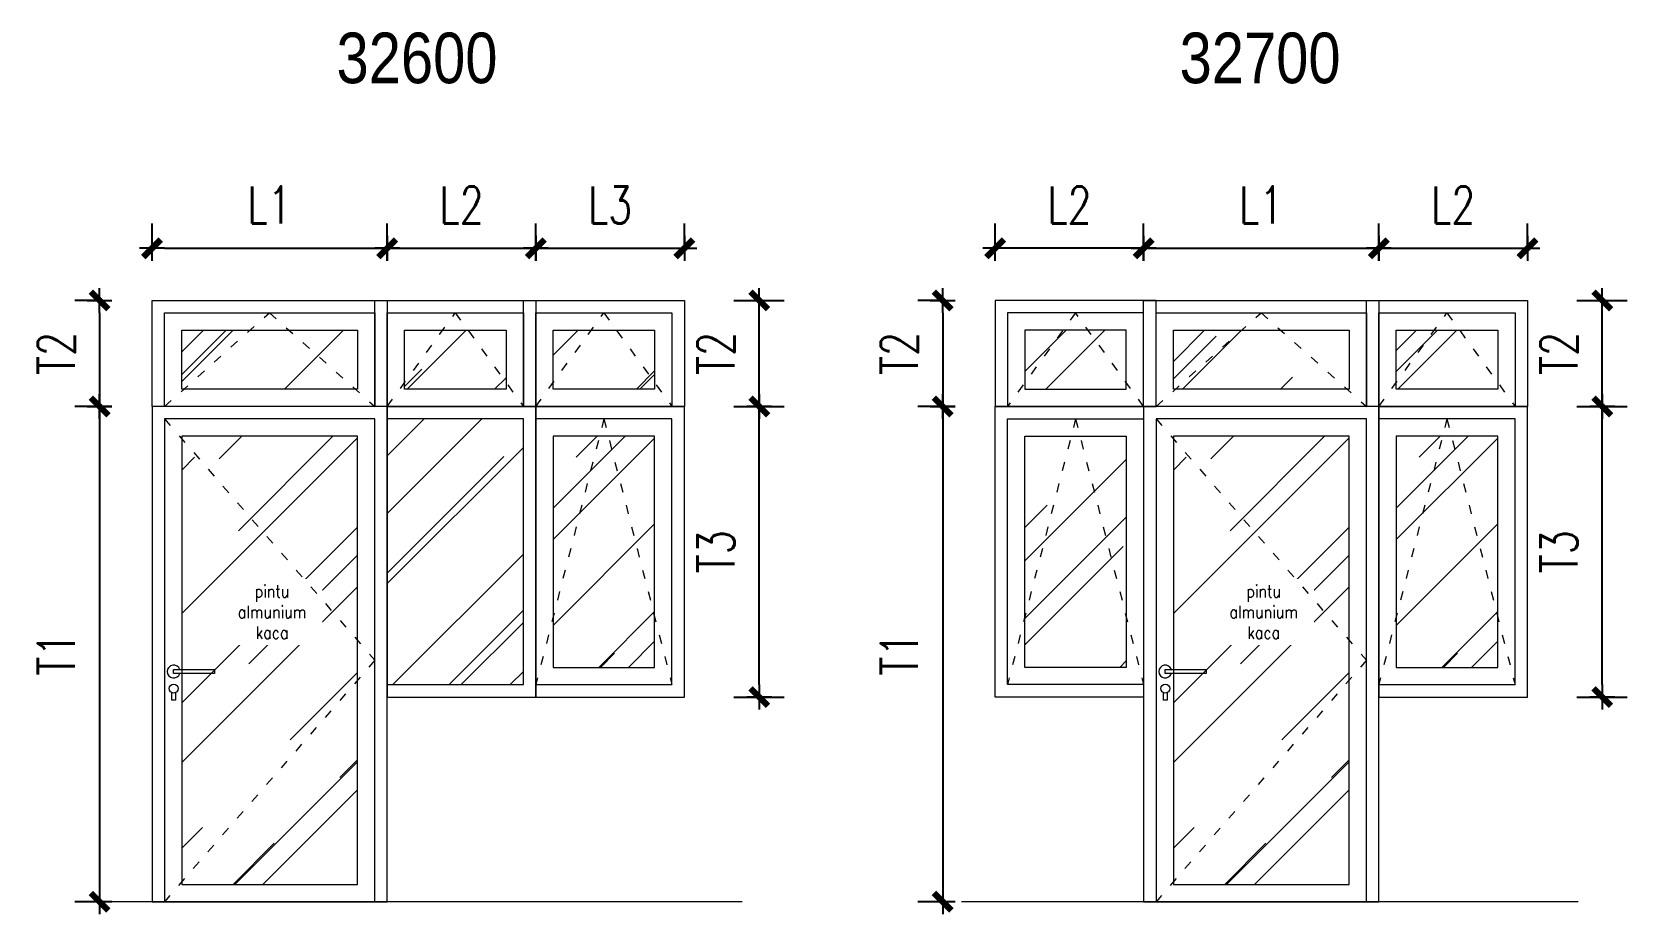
# Model space of a CAD drawing. Header units: centimetres. Extents: x 241563 to 294181, y -34797 to 61752.
# Drawn here: x 256343 to 262785, y 1957 to 5520 of the extents above; entities that cross this region are included whole.
import ezdxf

# ---------------------------------------------------------------- set-up
doc = ezdxf.new("R2010")
doc.units = ezdxf.units.CM
doc.header["$MEASUREMENT"] = 0
doc.linetypes.add('ACAD_ISO03W100', pattern=[30, 12, -18])
doc.layers.add('0.00', color=130, linetype='Continuous', lineweight=0)
doc.layers.add('0.09', color=30, linetype='Continuous', lineweight=9)
doc.styles.add('51DIM', font='SIMPLEX.shx', dxfattribs={"width": 0.85})
doc.styles.add('ISO', font='ARIALN.TTF')
doc.styles.add('TEXT', font='simplex.shx', dxfattribs={"width": 0.75})
doc.dimstyles.new('D100B', dxfattribs={"dimscale": 100, "dimtxt": 1.5, "dimasz": 0.5, "dimexe": 1, "dimexo": 2, "dimgap": 1, "dimtad": 1, "dimdec": 0, "dimzin": 0, "dimdsep": 46, "dimtxsty": 'TEXT', "dimblk1": 'tick', "dimblk2": 'tick', "dimsah": 1, "dimcen": 0, "dimclre": 15, "dimadec": 0, "dimazin": 0, "dimtfac": 1, "dimtdec": 0, "dimtix": 1, "dimtmove": 2, "dimatfit": 3, "dimldrblk": 'tick', "dimfxl": 1, "dimtolj": 1, "dimtzin": 0, "dimarcsym": 0})
pattern_1 = [(45, (6551.55, -14951.1), (424.2641, 1131.37085), [7500, -1000, 2500, -500]), (45, (6845, -14304.1), (-823.7794, 116.6726), [1500, -165, 3000, -375]), (45, (6427.8, -14473.78), (1601.59686, 2075.3584), [4000, -700, 2000, -500])]
pattern_2 = [(45, (-43634.43, -6390.1), (424.2641, 1131.37085), [7500, -1000, 2500, -500]), (45, (-43341, -5743.1), (-823.7794, 116.6726), [1500, -165, 3000, -375]), (45, (-43758.18, -5912.83), (1601.59686, 2075.3584), [4000, -700, 2000, -500])]

# ---------------------------------------------------------------- blocks, each defined once
blk = doc.blocks.new('tick')
for p, q in [((-1, 0), (1, 0)), ((0, 1), (0, -1))]:
    blk.add_line(p, q)
at = {"const_width": 0.5}
blk.add_lwpolyline([(-0.71, -0.71), (0.71, 0.71)], dxfattribs=at)
blk = doc.blocks.new('*D195')
at = {"color": 15, "linetype": 'Continuous', "lineweight": -2, "ltscale": 2, "transparency": 16777216}
for p, q in [((256827.8, 4635.3), (256827.8, 4745.9)), ((257777.8, 4635.3), (257777.8, 4745.9))]:
    blk.add_line(p, q, dxfattribs=at)
at = {"color": 0, "linetype": 'Continuous', "lineweight": -2, "ltscale": 2, "transparency": 16777216}
blk.add_line((256877.8, 4645.9), (257727.8, 4645.9), dxfattribs=at)
at = {"layer": 'Defpoints', "color": 0, "linetype": 'Continuous', "ltscale": 2, "transparency": 16777216}
for p in [(257777.8, 4645.9), (256827.8, 4435.3), (257777.8, 4435.3)]:
    blk.add_point(p, dxfattribs=at)
at = {"color": 0, "linetype": 'Continuous', "lineweight": -2, "ltscale": 2, "transparency": 16777216, "xscale": 50, "yscale": 50, "zscale": 50, "rotation": 180}
blk.add_blockref('tick', (256827.8, 4645.9), dxfattribs=at)
at = {"color": 0, "linetype": 'Continuous', "lineweight": -2, "ltscale": 2, "transparency": 16777216, "xscale": 50, "yscale": 50, "zscale": 50}
blk.add_blockref('tick', (257777.8, 4645.9), dxfattribs=at)
at = {"color": 0, "linetype": 'Continuous', "ltscale": 2, "transparency": 16777216, "insert": (257302.8, 4820.9), "char_height": 150, "attachment_point": 5, "style": 'TEXT'}
blk.add_mtext('\\A1;L1', dxfattribs=at)
blk = doc.blocks.new('*D196')
at = {"color": 15, "linetype": 'Continuous', "lineweight": -2, "ltscale": 2, "transparency": 16777216}
for p, q in [((257777.8, 4635.3), (257777.8, 4745.9)), ((258377.8, 4635.3), (258377.8, 4745.9))]:
    blk.add_line(p, q, dxfattribs=at)
at = {"color": 0, "linetype": 'Continuous', "lineweight": -2, "ltscale": 2, "transparency": 16777216}
blk.add_line((257827.8, 4645.9), (258327.8, 4645.9), dxfattribs=at)
at = {"layer": 'Defpoints', "color": 0, "linetype": 'Continuous', "ltscale": 2, "transparency": 16777216}
for p in [(258377.8, 4645.9), (257777.8, 4435.3), (258377.8, 4435.3)]:
    blk.add_point(p, dxfattribs=at)
at = {"color": 0, "linetype": 'Continuous', "lineweight": -2, "ltscale": 2, "transparency": 16777216, "xscale": 50, "yscale": 50, "zscale": 50, "rotation": 180}
blk.add_blockref('tick', (257777.8, 4645.9), dxfattribs=at)
at = {"color": 0, "linetype": 'Continuous', "lineweight": -2, "ltscale": 2, "transparency": 16777216, "xscale": 50, "yscale": 50, "zscale": 50}
blk.add_blockref('tick', (258377.8, 4645.9), dxfattribs=at)
at = {"color": 0, "linetype": 'Continuous', "ltscale": 2, "transparency": 16777216, "insert": (258077.8, 4820.9), "char_height": 150, "attachment_point": 5, "style": 'TEXT'}
blk.add_mtext('\\A1;L2', dxfattribs=at)
blk = doc.blocks.new('*D197')
at = {"color": 15, "linetype": 'Continuous', "lineweight": -2, "ltscale": 2, "transparency": 16777216}
for p, q in [((258377.8, 4635.3), (258377.8, 4745.9)), ((258977.8, 4635.3), (258977.8, 4745.9))]:
    blk.add_line(p, q, dxfattribs=at)
at = {"color": 0, "linetype": 'Continuous', "lineweight": -2, "ltscale": 2, "transparency": 16777216}
blk.add_line((258427.8, 4645.9), (258927.8, 4645.9), dxfattribs=at)
at = {"layer": 'Defpoints', "color": 0, "linetype": 'Continuous', "ltscale": 2, "transparency": 16777216}
for p in [(258977.8, 4645.9), (258377.8, 4435.3), (258977.8, 4435.3)]:
    blk.add_point(p, dxfattribs=at)
at = {"color": 0, "linetype": 'Continuous', "lineweight": -2, "ltscale": 2, "transparency": 16777216, "xscale": 50, "yscale": 50, "zscale": 50, "rotation": 180}
blk.add_blockref('tick', (258377.8, 4645.9), dxfattribs=at)
at = {"color": 0, "linetype": 'Continuous', "lineweight": -2, "ltscale": 2, "transparency": 16777216, "xscale": 50, "yscale": 50, "zscale": 50}
blk.add_blockref('tick', (258977.8, 4645.9), dxfattribs=at)
at = {"color": 0, "linetype": 'Continuous', "ltscale": 2, "transparency": 16777216, "insert": (258677.8, 4820.9), "char_height": 150, "attachment_point": 5, "style": 'TEXT'}
blk.add_mtext('\\A1;L3', dxfattribs=at)
blk = doc.blocks.new('*D198')
at = {"color": 15, "linetype": 'Continuous', "lineweight": -2, "ltscale": 2, "transparency": 16777216}
for p, q in [((256627.8, 4007), (256516.1, 4007)), ((256627.8, 2007), (256516.1, 2007))]:
    blk.add_line(p, q, dxfattribs=at)
at = {"color": 0, "linetype": 'Continuous', "lineweight": -2, "ltscale": 2, "transparency": 16777216}
blk.add_line((256616.1, 3957), (256616.1, 2057), dxfattribs=at)
at = {"layer": 'Defpoints', "color": 0, "linetype": 'Continuous', "ltscale": 2, "transparency": 16777216}
for p in [(256827.8, 4007), (256616.1, 2007), (256827.8, 2007)]:
    blk.add_point(p, dxfattribs=at)
at = {"color": 0, "linetype": 'Continuous', "lineweight": -2, "ltscale": 2, "transparency": 16777216, "xscale": 50, "yscale": 50, "zscale": 50}
for p, rotation in [((256616.1, 4007), 90), ((256616.1, 2007), 270)]:
    blk.add_blockref('tick', p, dxfattribs=dict(at, rotation=rotation))
at = {"color": 0, "linetype": 'Continuous', "ltscale": 2, "transparency": 16777216, "insert": (256441.1, 3007), "char_height": 150, "attachment_point": 5, "rotation": 90, "style": 'TEXT'}
blk.add_mtext('\\A1;T1', dxfattribs=at)
blk = doc.blocks.new('*D199')
at = {"color": 15, "linetype": 'Continuous', "lineweight": -2, "ltscale": 2, "transparency": 16777216}
for p, q in [((256627.8, 4435.3), (256516.1, 4435.3)), ((256627.8, 4007), (256516.1, 4007))]:
    blk.add_line(p, q, dxfattribs=at)
at = {"color": 0, "linetype": 'Continuous', "lineweight": -2, "ltscale": 2, "transparency": 16777216}
blk.add_line((256616.1, 4385.3), (256616.1, 4057), dxfattribs=at)
at = {"layer": 'Defpoints', "color": 0, "linetype": 'Continuous', "ltscale": 2, "transparency": 16777216}
for p in [(256827.8, 4435.3), (256616.1, 4007), (256827.8, 4007)]:
    blk.add_point(p, dxfattribs=at)
at = {"color": 0, "linetype": 'Continuous', "lineweight": -2, "ltscale": 2, "transparency": 16777216, "xscale": 50, "yscale": 50, "zscale": 50}
for p, rotation in [((256616.1, 4435.3), 90), ((256616.1, 4007), 270)]:
    blk.add_blockref('tick', p, dxfattribs=dict(at, rotation=rotation))
at = {"color": 0, "linetype": 'Continuous', "ltscale": 2, "transparency": 16777216, "insert": (256441.1, 4221.1), "char_height": 150, "attachment_point": 5, "rotation": 90, "style": 'TEXT'}
blk.add_mtext('\\A1;T2', dxfattribs=at)
blk = doc.blocks.new('*D200')
at = {"color": 15, "linetype": 'Continuous', "lineweight": -2, "ltscale": 2, "transparency": 16777216}
for p, q in [((259177.8, 4435.3), (259380.3, 4435.3)), ((259177.8, 4007), (259380.3, 4007))]:
    blk.add_line(p, q, dxfattribs=at)
at = {"color": 0, "linetype": 'Continuous', "lineweight": -2, "ltscale": 2, "transparency": 16777216}
blk.add_line((259280.3, 4057), (259280.3, 4385.3), dxfattribs=at)
at = {"layer": 'Defpoints', "color": 0, "linetype": 'Continuous', "ltscale": 2, "transparency": 16777216}
for p in [(258977.8, 4435.3), (259280.3, 4435.3), (258977.8, 4007)]:
    blk.add_point(p, dxfattribs=at)
at = {"color": 0, "linetype": 'Continuous', "lineweight": -2, "ltscale": 2, "transparency": 16777216, "xscale": 50, "yscale": 50, "zscale": 50}
for p, rotation in [((259280.3, 4435.3), 90), ((259280.3, 4007), 270)]:
    blk.add_blockref('tick', p, dxfattribs=dict(at, rotation=rotation))
at = {"color": 0, "linetype": 'Continuous', "ltscale": 2, "transparency": 16777216, "insert": (259105.3, 4221.1), "char_height": 150, "attachment_point": 5, "rotation": 90, "style": 'TEXT'}
blk.add_mtext('\\A1;T2', dxfattribs=at)
blk = doc.blocks.new('*D201')
at = {"color": 15, "linetype": 'Continuous', "lineweight": -2, "ltscale": 2, "transparency": 16777216}
for p, q in [((259177.8, 4007), (259380.3, 4007)), ((259177.8, 2833.6), (259380.3, 2833.6))]:
    blk.add_line(p, q, dxfattribs=at)
at = {"color": 0, "linetype": 'Continuous', "lineweight": -2, "ltscale": 2, "transparency": 16777216}
blk.add_line((259280.3, 2883.6), (259280.3, 3957), dxfattribs=at)
at = {"layer": 'Defpoints', "color": 0, "linetype": 'Continuous', "ltscale": 2, "transparency": 16777216}
for p in [(258977.8, 4007), (259280.3, 4007), (258977.8, 2833.6)]:
    blk.add_point(p, dxfattribs=at)
at = {"color": 0, "linetype": 'Continuous', "lineweight": -2, "ltscale": 2, "transparency": 16777216, "xscale": 50, "yscale": 50, "zscale": 50}
for p, rotation in [((259280.3, 4007), 90), ((259280.3, 2833.6), 270)]:
    blk.add_blockref('tick', p, dxfattribs=dict(at, rotation=rotation))
at = {"color": 0, "linetype": 'Continuous', "ltscale": 2, "transparency": 16777216, "insert": (259105.3, 3420.3), "char_height": 150, "attachment_point": 5, "rotation": 90, "style": 'TEXT'}
blk.add_mtext('\\A1;T3', dxfattribs=at)
blk = doc.blocks.new('*D202')
at = {"color": 15, "linetype": 'Continuous', "lineweight": -2, "ltscale": 2, "transparency": 16777216}
for p, q in [((260832.8, 4635.3), (260832.8, 4745.9)), ((261782.8, 4635.3), (261782.8, 4745.9))]:
    blk.add_line(p, q, dxfattribs=at)
at = {"color": 0, "linetype": 'Continuous', "lineweight": -2, "ltscale": 2, "transparency": 16777216}
blk.add_line((260882.8, 4645.9), (261732.8, 4645.9), dxfattribs=at)
at = {"layer": 'Defpoints', "color": 0, "linetype": 'Continuous', "ltscale": 2, "transparency": 16777216}
for p in [(261782.8, 4645.9), (260832.8, 4435.3), (261782.8, 4435.3)]:
    blk.add_point(p, dxfattribs=at)
at = {"color": 0, "linetype": 'Continuous', "lineweight": -2, "ltscale": 2, "transparency": 16777216, "xscale": 50, "yscale": 50, "zscale": 50, "rotation": 180}
blk.add_blockref('tick', (260832.8, 4645.9), dxfattribs=at)
at = {"color": 0, "linetype": 'Continuous', "lineweight": -2, "ltscale": 2, "transparency": 16777216, "xscale": 50, "yscale": 50, "zscale": 50}
blk.add_blockref('tick', (261782.8, 4645.9), dxfattribs=at)
at = {"color": 0, "linetype": 'Continuous', "ltscale": 2, "transparency": 16777216, "insert": (261307.8, 4820.9), "char_height": 150, "attachment_point": 5, "style": 'TEXT'}
blk.add_mtext('\\A1;L1', dxfattribs=at)
blk = doc.blocks.new('*D203')
at = {"color": 15, "linetype": 'Continuous', "lineweight": -2, "ltscale": 2, "transparency": 16777216}
for p, q in [((261782.8, 4635.3), (261782.8, 4745.9)), ((262382.8, 4635.3), (262382.8, 4745.9))]:
    blk.add_line(p, q, dxfattribs=at)
at = {"color": 0, "linetype": 'Continuous', "lineweight": -2, "ltscale": 2, "transparency": 16777216}
blk.add_line((261832.8, 4645.9), (262332.8, 4645.9), dxfattribs=at)
at = {"layer": 'Defpoints', "color": 0, "linetype": 'Continuous', "ltscale": 2, "transparency": 16777216}
for p in [(262382.8, 4645.9), (261782.8, 4435.3), (262382.8, 4435.3)]:
    blk.add_point(p, dxfattribs=at)
at = {"color": 0, "linetype": 'Continuous', "lineweight": -2, "ltscale": 2, "transparency": 16777216, "xscale": 50, "yscale": 50, "zscale": 50, "rotation": 180}
blk.add_blockref('tick', (261782.8, 4645.9), dxfattribs=at)
at = {"color": 0, "linetype": 'Continuous', "lineweight": -2, "ltscale": 2, "transparency": 16777216, "xscale": 50, "yscale": 50, "zscale": 50}
blk.add_blockref('tick', (262382.8, 4645.9), dxfattribs=at)
at = {"color": 0, "linetype": 'Continuous', "ltscale": 2, "transparency": 16777216, "insert": (262082.8, 4820.9), "char_height": 150, "attachment_point": 5, "style": 'TEXT'}
blk.add_mtext('\\A1;L2', dxfattribs=at)
blk = doc.blocks.new('*D204')
at = {"color": 15, "linetype": 'Continuous', "lineweight": -2, "ltscale": 2, "transparency": 16777216}
for p, q in [((260232.8, 4635.3), (260232.8, 4745.9)), ((260832.8, 4635.3), (260832.8, 4745.9))]:
    blk.add_line(p, q, dxfattribs=at)
at = {"color": 0, "linetype": 'Continuous', "lineweight": -2, "ltscale": 2, "transparency": 16777216}
blk.add_line((260782.8, 4645.9), (260282.8, 4645.9), dxfattribs=at)
at = {"layer": 'Defpoints', "color": 0, "linetype": 'Continuous', "ltscale": 2, "transparency": 16777216}
for p in [(260232.8, 4645.9), (260232.8, 4435.3), (260832.8, 4435.3)]:
    blk.add_point(p, dxfattribs=at)
at = {"color": 0, "linetype": 'Continuous', "lineweight": -2, "ltscale": 2, "transparency": 16777216, "xscale": 50, "yscale": 50, "zscale": 50, "rotation": 180}
blk.add_blockref('tick', (260232.8, 4645.9), dxfattribs=at)
at = {"color": 0, "linetype": 'Continuous', "lineweight": -2, "ltscale": 2, "transparency": 16777216, "xscale": 50, "yscale": 50, "zscale": 50}
blk.add_blockref('tick', (260832.8, 4645.9), dxfattribs=at)
at = {"color": 0, "linetype": 'Continuous', "ltscale": 2, "transparency": 16777216, "insert": (260532.8, 4820.9), "char_height": 150, "attachment_point": 5, "style": 'TEXT'}
blk.add_mtext('\\A1;L2', dxfattribs=at)
blk = doc.blocks.new('*D205')
at = {"color": 15, "linetype": 'Continuous', "lineweight": -2, "ltscale": 2, "transparency": 16777216}
for p, q in [((260032.8, 4007), (259921.1, 4007)), ((260032.8, 2007), (259921.1, 2007))]:
    blk.add_line(p, q, dxfattribs=at)
at = {"color": 0, "linetype": 'Continuous', "lineweight": -2, "ltscale": 2, "transparency": 16777216}
blk.add_line((260021.1, 3957), (260021.1, 2057), dxfattribs=at)
at = {"layer": 'Defpoints', "color": 0, "linetype": 'Continuous', "ltscale": 2, "transparency": 16777216}
for p in [(260232.8, 4007), (260021.1, 2007), (260232.8, 2007)]:
    blk.add_point(p, dxfattribs=at)
at = {"color": 0, "linetype": 'Continuous', "lineweight": -2, "ltscale": 2, "transparency": 16777216, "xscale": 50, "yscale": 50, "zscale": 50}
for p, rotation in [((260021.1, 4007), 90), ((260021.1, 2007), 270)]:
    blk.add_blockref('tick', p, dxfattribs=dict(at, rotation=rotation))
at = {"color": 0, "linetype": 'Continuous', "ltscale": 2, "transparency": 16777216, "insert": (259846.1, 3007), "char_height": 150, "attachment_point": 5, "rotation": 90, "style": 'TEXT'}
blk.add_mtext('\\A1;T1', dxfattribs=at)
blk = doc.blocks.new('*D206')
at = {"color": 15, "linetype": 'Continuous', "lineweight": -2, "ltscale": 2, "transparency": 16777216}
for p, q in [((260032.8, 4435.3), (259921.1, 4435.3)), ((260032.8, 4007), (259921.1, 4007))]:
    blk.add_line(p, q, dxfattribs=at)
at = {"color": 0, "linetype": 'Continuous', "lineweight": -2, "ltscale": 2, "transparency": 16777216}
blk.add_line((260021.1, 4385.3), (260021.1, 4057), dxfattribs=at)
at = {"layer": 'Defpoints', "color": 0, "linetype": 'Continuous', "ltscale": 2, "transparency": 16777216}
for p in [(260232.8, 4435.3), (260021.1, 4007), (260232.8, 4007)]:
    blk.add_point(p, dxfattribs=at)
at = {"color": 0, "linetype": 'Continuous', "lineweight": -2, "ltscale": 2, "transparency": 16777216, "xscale": 50, "yscale": 50, "zscale": 50}
for p, rotation in [((260021.1, 4435.3), 90), ((260021.1, 4007), 270)]:
    blk.add_blockref('tick', p, dxfattribs=dict(at, rotation=rotation))
at = {"color": 0, "linetype": 'Continuous', "ltscale": 2, "transparency": 16777216, "insert": (259846.1, 4221.1), "char_height": 150, "attachment_point": 5, "rotation": 90, "style": 'TEXT'}
blk.add_mtext('\\A1;T2', dxfattribs=at)
blk = doc.blocks.new('*D207')
at = {"color": 15, "linetype": 'Continuous', "lineweight": -2, "ltscale": 2, "transparency": 16777216}
for p, q in [((262582.8, 4435.3), (262785.3, 4435.3)), ((262582.8, 4007), (262785.3, 4007))]:
    blk.add_line(p, q, dxfattribs=at)
at = {"color": 0, "linetype": 'Continuous', "lineweight": -2, "ltscale": 2, "transparency": 16777216}
blk.add_line((262685.3, 4057), (262685.3, 4385.3), dxfattribs=at)
at = {"layer": 'Defpoints', "color": 0, "linetype": 'Continuous', "ltscale": 2, "transparency": 16777216}
for p in [(262382.8, 4435.3), (262685.3, 4435.3), (262382.8, 4007)]:
    blk.add_point(p, dxfattribs=at)
at = {"color": 0, "linetype": 'Continuous', "lineweight": -2, "ltscale": 2, "transparency": 16777216, "xscale": 50, "yscale": 50, "zscale": 50}
for p, rotation in [((262685.3, 4435.3), 90), ((262685.3, 4007), 270)]:
    blk.add_blockref('tick', p, dxfattribs=dict(at, rotation=rotation))
at = {"color": 0, "linetype": 'Continuous', "ltscale": 2, "transparency": 16777216, "insert": (262510.3, 4221.1), "char_height": 150, "attachment_point": 5, "rotation": 90, "style": 'TEXT'}
blk.add_mtext('\\A1;T2', dxfattribs=at)
blk = doc.blocks.new('*D208')
at = {"color": 15, "linetype": 'Continuous', "lineweight": -2, "ltscale": 2, "transparency": 16777216}
for p, q in [((262582.8, 4007), (262785.3, 4007)), ((262582.8, 2833.6), (262785.3, 2833.6))]:
    blk.add_line(p, q, dxfattribs=at)
at = {"color": 0, "linetype": 'Continuous', "lineweight": -2, "ltscale": 2, "transparency": 16777216}
blk.add_line((262685.3, 2883.6), (262685.3, 3957), dxfattribs=at)
at = {"layer": 'Defpoints', "color": 0, "linetype": 'Continuous', "ltscale": 2, "transparency": 16777216}
for p in [(262382.8, 4007), (262685.3, 4007), (262382.8, 2833.6)]:
    blk.add_point(p, dxfattribs=at)
at = {"color": 0, "linetype": 'Continuous', "lineweight": -2, "ltscale": 2, "transparency": 16777216, "xscale": 50, "yscale": 50, "zscale": 50}
for p, rotation in [((262685.3, 4007), 90), ((262685.3, 2833.6), 270)]:
    blk.add_blockref('tick', p, dxfattribs=dict(at, rotation=rotation))
at = {"color": 0, "linetype": 'Continuous', "ltscale": 2, "transparency": 16777216, "insert": (262510.3, 3420.3), "char_height": 150, "attachment_point": 5, "rotation": 90, "style": 'TEXT'}
blk.add_mtext('\\A1;T3', dxfattribs=at)

msp = doc.modelspace()

# ---------------------------------------------------------------- hatches: boundary and pattern name
at = {"layer": '0.00', "linetype": 'Continuous', "ltscale": 2}
h = msp.add_hatch(dxfattribs=at)
h.set_pattern_fill('AR-RROOF', color=4, scale=500, angle=45)
h.set_pattern_definition([(45, (-34391.4, -6390.1), (424.2641, 1131.37085), [7500, -1000, 2500, -500]), (45, (-34097.94, -5743.1), (-823.7794, 116.6726), [1500, -165, 3000, -375]), (45, (-34515.13, -5912.83), (1601.59686, 2075.3584), [4000, -700, 2000, -500])])
h.paths.add_polyline_path([(257657.8, 4077), (256947.8, 4077), (256947.8, 4315.3), (257657.8, 4315.3)])
h.paths.add_polyline_path([(258257.8, 4077), (257847.8, 4077), (257847.8, 4315.3), (258257.8, 4315.3)])
h.paths.add_polyline_path([(258857.8, 4077), (258447.8, 4077), (258447.8, 4315.3), (258857.8, 4315.3)])
h = msp.add_hatch(dxfattribs=at)
h.set_pattern_fill('AR-RROOF', color=4, scale=500, angle=45)
h.set_pattern_definition(pattern_2)
h.paths.add_polyline_path([(260952.8, 4077), (261662.8, 4077), (261662.8, 4315.3), (260952.8, 4315.3)])
h.paths.add_polyline_path([(260352.8, 4077), (260762.8, 4077), (260762.8, 4315.3), (260352.8, 4315.3)])
h = msp.add_hatch(dxfattribs=at)
h.set_pattern_fill('AR-RROOF', color=4, scale=500, angle=45)
h.set_pattern_definition(pattern_2)
h.paths.add_polyline_path([(261662.8, 4077), (260952.8, 4077), (260952.8, 4315.3), (261662.8, 4315.3)])
h.paths.add_polyline_path([(262262.8, 4077), (261852.8, 4077), (261852.8, 4315.3), (262262.8, 4315.3)])
h = msp.add_hatch(dxfattribs=at)
h.set_pattern_fill('AR-RROOF', color=4, scale=500, angle=45)
h.set_pattern_definition([(45, (634.8, 0), (424.2641, 1131.37085), [7500, -1000, 2500, -500]), (45, (928.25, 647), (-823.7794, 116.6726), [1500, -165, 3000, -375]), (45, (511.06, 477.3), (1601.59686, 2075.3584), [4000, -700, 2000, -500])])
h.paths.add_polyline_path([(258327.8, 3957), (257777.8, 3957), (257777.8, 2883.6), (258327.8, 2883.6)])
h = msp.add_hatch(dxfattribs=at)
h.set_pattern_fill('AR-RROOF', color=4, scale=500, angle=45)
h.set_pattern_definition([(45, (2546.54, -14951.1), (424.2641, 1131.37085), [7500, -1000, 2500, -500]), (45, (2840, -14304.1), (-823.7794, 116.6726), [1500, -165, 3000, -375]), (45, (2422.8, -14473.78), (1601.59686, 2075.3584), [4000, -700, 2000, -500])])
h.paths.add_polyline_path([(256947.8, 2077), (257657.8, 2077), (257657.8, 3887), (256947.8, 3887)])
h = msp.add_hatch(dxfattribs=at)
h.set_pattern_fill('AR-RROOF', color=4, scale=500, angle=45)
h.set_pattern_definition([(45, (3146.54, -14951.1), (424.2641, 1131.37085), [7500, -1000, 2500, -500]), (45, (3440, -14304.1), (-823.7794, 116.6726), [1500, -165, 3000, -375]), (45, (3022.8, -14473.78), (1601.59686, 2075.3584), [4000, -700, 2000, -500])])
h.paths.add_polyline_path([(258857.8, 3887), (258447.8, 3887), (258447.8, 2953.6), (258857.8, 2953.6)])
h = msp.add_hatch(dxfattribs=at)
h.set_pattern_fill('AR-RROOF', color=4, scale=500, angle=45)
h.set_pattern_definition(pattern_1)
h.paths.add_polyline_path([(260352.8, 3887), (260762.8, 3887), (260762.8, 2953.6), (260352.8, 2953.6)])
h = msp.add_hatch(dxfattribs=at)
h.set_pattern_fill('AR-RROOF', color=4, scale=500, angle=45)
h.set_pattern_definition(pattern_1)
h.paths.add_polyline_path([(260952.8, 2077), (261662.8, 2077), (261662.8, 3887), (260952.8, 3887)])
h = msp.add_hatch(dxfattribs=at)
h.set_pattern_fill('AR-RROOF', color=4, scale=500, angle=45)
h.set_pattern_definition(pattern_1)
h.paths.add_polyline_path([(262262.8, 3887), (261852.8, 3887), (261852.8, 2953.6), (262262.8, 2953.6)])

# ---------------------------------------------------------------- linework, layer by layer
at = {"layer": '0.00', "color": 40, "linetype": 'Continuous', "ltscale": 2, "true_color": 0xf8d731}
for p, q in [((257777.8, 4007), (258377.8, 4007)), ((258377.8, 4007), (258977.8, 4007)), ((260832.8, 4007), (260232.8, 4007)), ((261782.8, 4007), (262382.8, 4007))]:
    msp.add_line(p, q, dxfattribs=at)
at = {"layer": '0.00', "color": 40, "linetype": 'Continuous', "ltscale": 0.5, "true_color": 0xf8d731}
for p, q in [((259210.9, 2007), (256576, 2007)), ((262587.1, 2007), (260097.8, 2007))]:
    msp.add_line(p, q, dxfattribs=at)
for points in [[(257777.8, 4007), (256827.8, 4007), (256827.8, 4435.3), (257777.8, 4435.3)], [(257727.8, 4007), (256877.8, 4007), (256877.8, 4385.3), (257727.8, 4385.3)], [(258377.8, 4007), (257727.8, 4007), (257727.8, 4435.3), (258377.8, 4435.3)], [(258327.8, 4007), (257777.8, 4007), (257777.8, 4385.3), (258327.8, 4385.3)], [(258977.8, 4007), (258327.8, 4007), (258327.8, 4435.3), (258977.8, 4435.3)], [(258927.8, 4007), (258377.8, 4007), (258377.8, 4385.3), (258927.8, 4385.3)], [(260232.8, 4007), (260882.8, 4007), (260882.8, 4435.3), (260232.8, 4435.3)], [(260282.8, 4007), (260832.8, 4007), (260832.8, 4385.3), (260282.8, 4385.3)], [(261782.8, 4007), (260832.8, 4007), (260832.8, 4435.3), (261782.8, 4435.3)], [(261732.8, 4007), (260882.8, 4007), (260882.8, 4385.3), (261732.8, 4385.3)], [(262382.8, 4007), (261732.8, 4007), (261732.8, 4435.3), (262382.8, 4435.3)], [(262332.8, 4007), (261782.8, 4007), (261782.8, 4385.3), (262332.8, 4385.3)], [(257657.8, 4077), (256947.8, 4077), (256947.8, 4315.3), (257657.8, 4315.3)], [(258257.8, 4077), (257847.8, 4077), (257847.8, 4315.3), (258257.8, 4315.3)], [(258857.8, 4077), (258447.8, 4077), (258447.8, 4315.3), (258857.8, 4315.3)], [(260352.8, 4077), (260762.8, 4077), (260762.8, 4315.3), (260352.8, 4315.3)], [(261662.8, 4077), (260952.8, 4077), (260952.8, 4315.3), (261662.8, 4315.3)], [(262262.8, 4077), (261852.8, 4077), (261852.8, 4315.3), (262262.8, 4315.3)], [(256827.8, 2007), (257777.8, 2007), (257777.8, 4007), (256827.8, 4007)], [(260832.8, 2007), (261782.8, 2007), (261782.8, 4007), (260832.8, 4007)], [(256877.8, 2007), (257727.8, 2007), (257727.8, 3957), (256877.8, 3957)], [(260882.8, 2007), (261732.8, 2007), (261732.8, 3957), (260882.8, 3957)], [(256947.8, 2077), (257657.8, 2077), (257657.8, 3887), (256947.8, 3887)], [(260952.8, 2077), (261662.8, 2077), (261662.8, 3887), (260952.8, 3887)], [(256915.2, 2944.5), (257080.5, 2944.5), (257080.5, 2928.8), (256915.2, 2928.8)], [(260920.2, 2944.5), (261085.6, 2944.5), (261085.6, 2928.8), (260920.2, 2928.8)]]:
    msp.add_lwpolyline(points, close=True, dxfattribs=at)
at = {"layer": '0.00', "color": 40, "linetype": 'ACAD_ISO03W100', "ltscale": 3, "true_color": 0xf8d731}
for points in [[(256877.8, 4007), (257302.8, 4385.3), (257727.8, 4007)], [(257777.8, 4007), (258052.8, 4385.3), (258327.8, 4007)], [(258377.8, 4007), (258652.8, 4385.3), (258927.8, 4007)], [(260832.8, 4007), (260557.8, 4385.3), (260282.8, 4007)], [(260882.8, 4007), (261307.8, 4385.3), (261732.8, 4007)], [(261782.8, 4007), (262057.8, 4385.3), (262332.8, 4007)], [(258652.8, 3957), (258377.8, 2883.6)], [(258652.8, 3957), (258927.8, 2883.6)], [(260557.8, 3957), (260282.8, 2883.6)], [(260557.8, 3957), (260832.8, 2883.6)], [(262057.8, 3957), (261782.8, 2883.6)], [(262057.8, 3957), (262332.8, 2883.6)]]:
    msp.add_lwpolyline(points, dxfattribs=at)
at = {"layer": '0.00', "color": 40, "linetype": 'Continuous', "ltscale": 2, "true_color": 0xf8d731}
for points in [[(258377.8, 4007), (257777.8, 4007), (257777.8, 2833.6), (258377.8, 2833.6)], [(258977.8, 4007), (258377.8, 4007), (258377.8, 2833.6), (258977.8, 2833.6)], [(260232.8, 4007), (260832.8, 4007), (260832.8, 2833.6), (260232.8, 2833.6)], [(262382.8, 4007), (261782.8, 4007), (261782.8, 2833.6), (262382.8, 2833.6)], [(258327.8, 3957), (257777.8, 3957), (257777.8, 2883.6), (258327.8, 2883.6)], [(258927.8, 3957), (258377.8, 3957), (258377.8, 2883.6), (258927.8, 2883.6)], [(260282.8, 3957), (260832.8, 3957), (260832.8, 2883.6), (260282.8, 2883.6)], [(262332.8, 3957), (261782.8, 3957), (261782.8, 2883.6), (262332.8, 2883.6)], [(258857.8, 3887), (258447.8, 3887), (258447.8, 2953.6), (258857.8, 2953.6)], [(260352.8, 3887), (260762.8, 3887), (260762.8, 2953.6), (260352.8, 2953.6)], [(262262.8, 3887), (261852.8, 3887), (261852.8, 2953.6), (262262.8, 2953.6)]]:
    msp.add_lwpolyline(points, close=True, dxfattribs=at)
at = {"layer": '0.00', "color": 40, "linetype": 'Continuous', "ltscale": 0.5, "true_color": 0xf8d731}
for points in [[(256922.6, 2851.4), (256922.6, 2821.6), (256907.8, 2821.6), (256907.8, 2851.4)], [(260927.7, 2851.4), (260927.7, 2821.6), (260912.8, 2821.6), (260912.8, 2851.4)]]:
    msp.add_lwpolyline(points, dxfattribs=at)
for centre in [(256915.2, 2868), (260920.2, 2868)]:
    msp.add_circle(centre, 18.1, dxfattribs=at)
for centre in [(256915.2, 2936.6), (260920.2, 2936.6)]:
    msp.add_arc(centre, 25.9, 17.67913, 342.32087, dxfattribs=at)

# ---------------------------------------------------------------- texts
at = {"layer": '0.00', "color": 40, "linetype": 'Continuous', "ltscale": 2, "true_color": 0xf8d731, "char_height": 204.1, "width": 604.134, "attachment_point": 1, "style": 'ISO'}
for s, insert in [('32600', (257573, 5517)), ('32700', (260978, 5517))]:
    msp.add_mtext(s, dxfattribs=dict(at, insert=insert))

# ---------------------------------------------------------------- dimensions: what is measured, and where the dimension line sits
at = {"linetype": 'Continuous', "ltscale": 2}
for base, p1, p2, text, picture, middle in [((257777.8, 4645.9), (256827.8, 4435.3), (257777.8, 4435.3), 'L1', '*D195', (257302.8, 4820.9)), ((258377.8, 4645.9), (257777.8, 4435.3), (258377.8, 4435.3), 'L2', '*D196', (258077.8, 4820.9)), ((258977.8, 4645.9), (258377.8, 4435.3), (258977.8, 4435.3), 'L3', '*D197', (258677.8, 4820.9)), ((261782.8, 4645.9), (260832.8, 4435.3), (261782.8, 4435.3), 'L1', '*D202', (261307.8, 4820.9)), ((262382.8, 4645.9), (261782.8, 4435.3), (262382.8, 4435.3), 'L2', '*D203', (262082.8, 4820.9))]:
    dim = msp.add_linear_dim(base=base, p1=p1, p2=p2, text=text, dimstyle='D100B', dxfattribs=at)
    dim.commit()
    dim.dimension.update_dxf_attribs({"geometry": picture, "text_midpoint": middle})
for base, p1, p2, angle, text, picture, middle in [((260232.8, 4645.9), (260832.8, 4435.3), (260232.8, 4435.3), 180, 'L2', '*D204', (260532.8, 4820.9)), ((256616.1, 4007), (256827.8, 4435.3), (256827.8, 4007), 90, 'T2', '*D199', (256441.1, 4221.1)), ((259280.3, 4435.3), (258977.8, 4007), (258977.8, 4435.3), 90, 'T2', '*D200', (259105.3, 4221.1)), ((260021.1, 4007), (260232.8, 4435.3), (260232.8, 4007), 90, 'T2', '*D206', (259846.1, 4221.1)), ((262685.3, 4435.3), (262382.8, 4007), (262382.8, 4435.3), 90, 'T2', '*D207', (262510.3, 4221.1)), ((256616.1, 2007), (256827.8, 4007), (256827.8, 2007), 90, 'T1', '*D198', (256441.1, 3007)), ((259280.3, 4007), (258977.8, 2833.6), (258977.8, 4007), 90, 'T3', '*D201', (259105.3, 3420.3)), ((260021.1, 2007), (260232.8, 4007), (260232.8, 2007), 90, 'T1', '*D205', (259846.1, 3007)), ((262685.3, 4007), (262382.8, 2833.6), (262382.8, 4007), 90, 'T3', '*D208', (262510.3, 3420.3))]:
    dim = msp.add_linear_dim(base=base, p1=p1, p2=p2, angle=angle, text=text, dimstyle='D100B', dxfattribs=at)
    dim.commit()
    dim.dimension.update_dxf_attribs({"geometry": picture, "text_midpoint": middle})

# ---------------------------------------------------------------- next in the draw order: texts
at = {"layer": '0.09', "color": 2, "lineweight": 18, "char_height": 50, "width": 357.616, "attachment_point": 5, "style": '51DIM', "bg_fill": 3, "box_fill_scale": 1.5, "bg_fill_color": 256, "bg_fill_transparency": 0}
for insert in [(257312.5, 3177), (261317.5, 3177)]:
    msp.add_mtext('{\\C256;pintu \\Palmunium \\Pkaca}', dxfattribs=dict(at, insert=insert))

# ---------------------------------------------------------------- next in the draw order: linework, layer by layer
at = {"layer": '0.00', "color": 40, "linetype": 'ACAD_ISO03W100', "ltscale": 3, "true_color": 0xf8d731}
for points in [[(256877.8, 3957), (257727.8, 2982), (256877.8, 2007)], [(260882.8, 3957), (261732.8, 2982), (260882.8, 2007)]]:
    msp.add_lwpolyline(points, dxfattribs=at)

doc.saveas('drawing.dxf')
